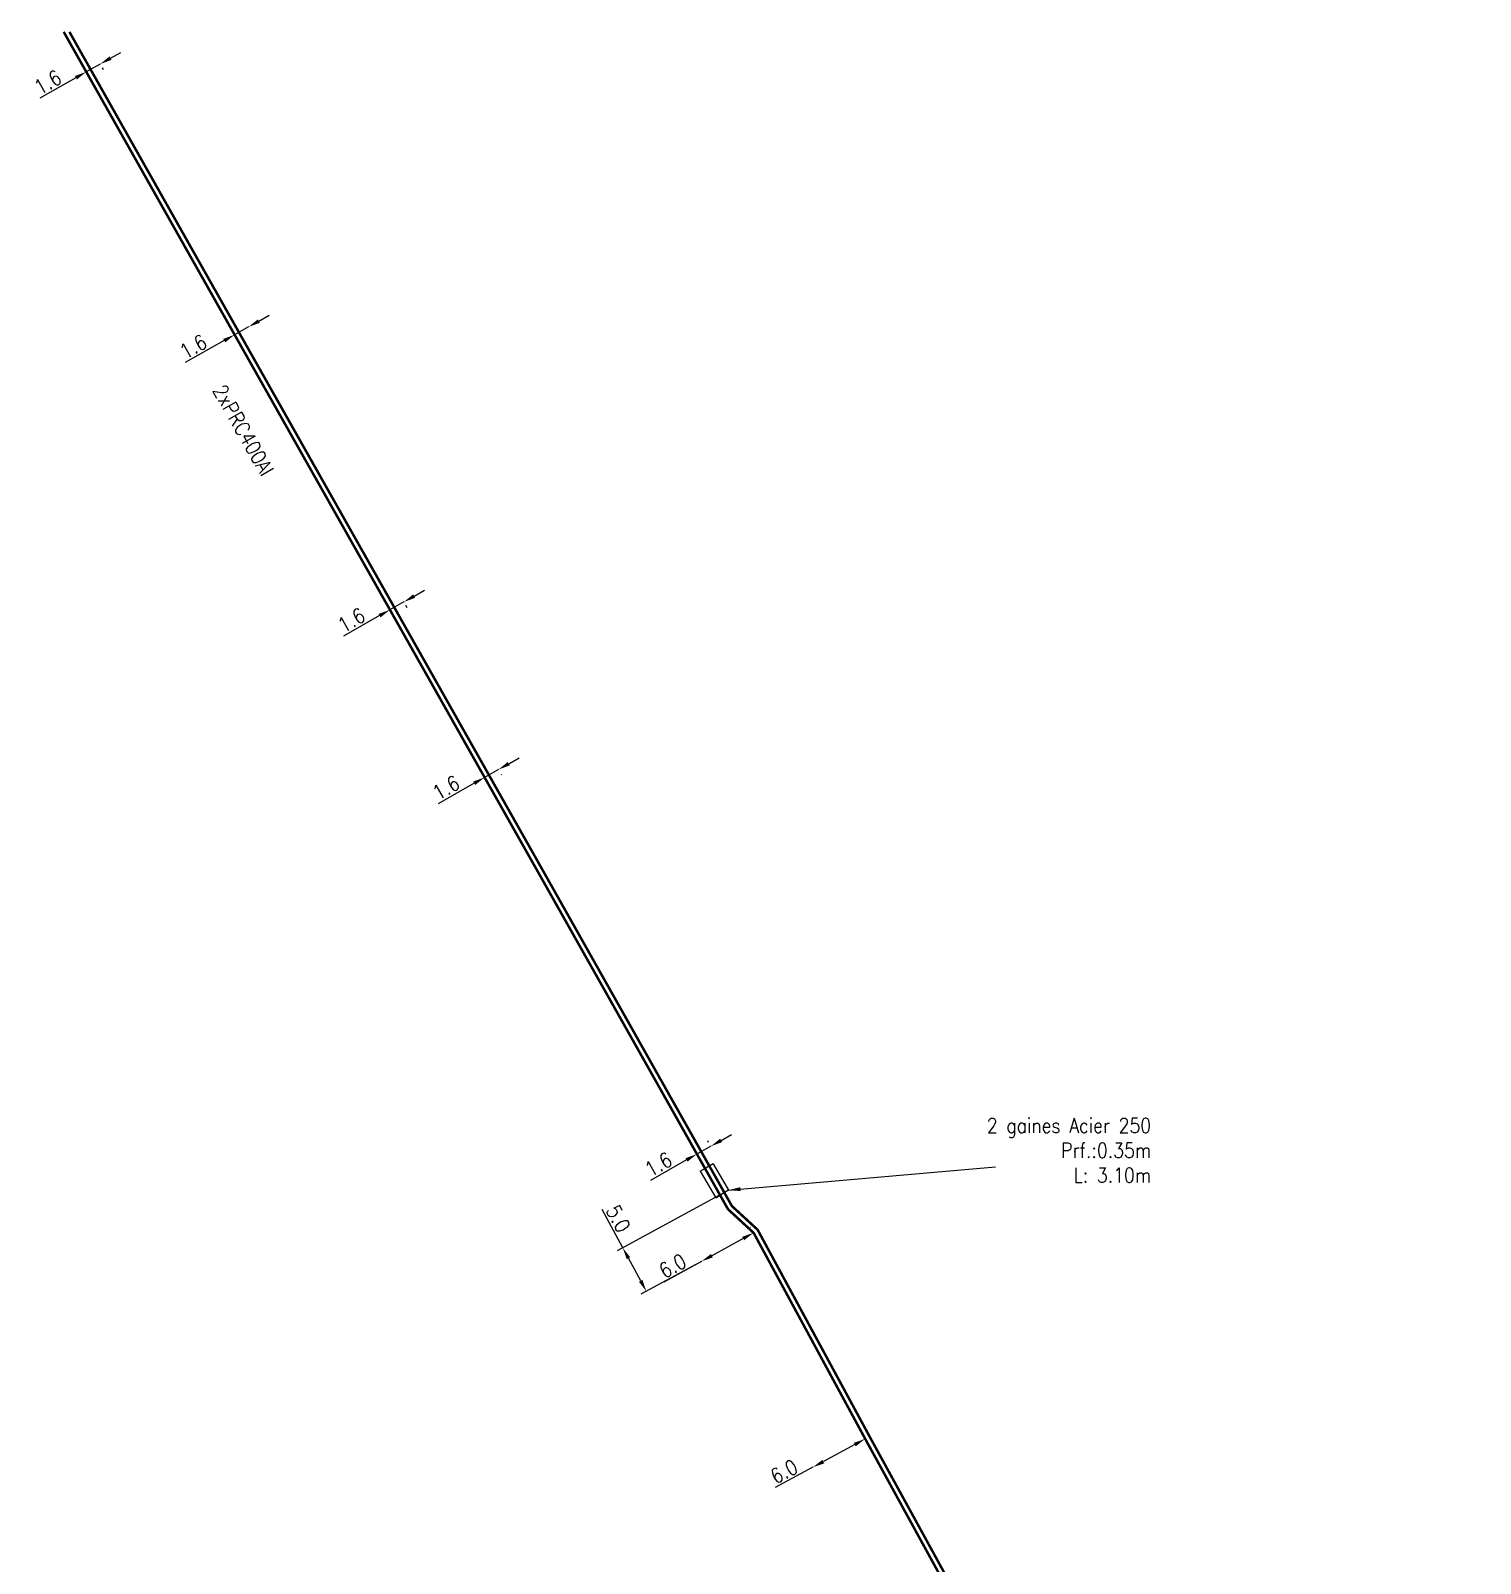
# Model space of a CAD drawing. Header units: millimetres. Extents: x 113457 to 114000, y 153000 to 154000.
# Drawn here: x 113456.6 to 113602.7, y 153845.7 to 154000.1 of the extents above; entities that cross this region are included whole.
import ezdxf
from ezdxf.enums import TextEntityAlignment as Align

# ---------------------------------------------------------------- set-up
doc = ezdxf.new("R2010")
doc.units = ezdxf.units.MM
doc.header["$PDMODE"] = 34
doc.layers.get('DEFPOINTS').update_dxf_attribs({"linetype": 'CONTINUOUS'})
doc.layers.add('M_130', color=3, linetype='M_ST_15')
doc.layers.add('M_400', color=7, linetype='CONTINUOUS')
doc.styles.get("Standard").update_dxf_attribs({"font": 'romans.shx', "width": 0.85})
doc.linetypes.add('M_ST_15', pattern='A,5,-0.3,["XX",Standard,S=1,R=0,X=0,Y=-0.5],-2.5', length=7.8)
doc.dimstyles.get("Standard").update_dxf_attribs({"dimtxt": 1.5, "dimasz": 1.2, "dimexe": 0.625, "dimexo": 0.625, "dimgap": 0.25, "dimtad": 1, "dimdec": 1, "dimzin": 0, "dimdsep": 46, "dimtxsty": 'Standard', "dimcen": -0.5, "dimadec": 0, "dimazin": 0, "dimtfac": 1, "dimtdec": 1, "dimtmove": 0, "dimatfit": 3, "dimfxl": 1, "dimtolj": 1, "dimtzin": 0, "dimarcsym": 0})

# ---------------------------------------------------------------- blocks, each defined once
blk = doc.blocks.new('*D82')
at = {"layer": 'DEFPOINTS', "color": 0, "linetype": 'Continuous', "transparency": 16777216}
for p in [(113540.7064274452, 153858.2714284851), (113535.4304422934, 153855.4141603127), (113535.4308, 153855.4135)]:
    blk.add_point(p, dxfattribs=at)
at = {"layer": 'M_130', "color": 0, "linetype": 'Continuous', "lineweight": -2, "transparency": 16777216}
for p, q in [((113540.408726562, 153858.8209730094), (113540.4083688554, 153858.8216333222)), ((113539.650944252, 153857.7005031022), (113536.48556778, 153855.9857460085)), ((113535.4304422934, 153855.4141603127), (113531.6401552031, 153853.3608747927)), ((113535.1330991168, 153855.9630445243), (113535.1327414103, 153855.963704837))]:
    blk.add_line(p, q, dxfattribs=at)
at = {"layer": 'M_130', "color": 0, "linetype": 'Continuous', "transparency": 16777216}
for points in [[(113539.5556799694, 153857.8763573499), (113539.7462085346, 153857.5246488544), (113540.7060697386, 153858.2720887979)], [(113536.3903034974, 153856.1616002562), (113536.5808320626, 153855.8098917607), (113535.4304422934, 153855.4141603127)]]:
    blk.add_solid(points, dxfattribs=at)
at = {"layer": 'M_130', "color": 0, "linetype": 'Continuous', "transparency": 16777216, "insert": (113532.5314145919, 153854.9809959437), "char_height": 1.5, "attachment_point": 5, "rotation": 28.445422020288557}
blk.add_mtext('\\A1;6.0', dxfattribs=at)
blk = doc.blocks.new('*D83')
at = {"layer": 'DEFPOINTS', "color": 0, "linetype": 'Continuous', "transparency": 16777216}
for p in [(113529.4651707337, 153879.0258350198), (113524.2006886428, 153876.1472199387), (113524.2052, 153876.139)]:
    blk.add_point(p, dxfattribs=at)
at = {"layer": 'M_130', "color": 0, "linetype": 'Continuous', "lineweight": -2, "transparency": 16777216}
for p, q in [((113529.1644633822, 153879.5737402021), (113529.159952025, 153879.5819601408)), ((113528.4086814264, 153878.4566968438), (113525.2526665928, 153876.7245780534)), ((113523.9044926486, 153876.6869051823), (113523.8999812914, 153876.695125121)), ((113524.2006886428, 153876.1472199387), (113520.4217083282, 153874.0731983778))]:
    blk.add_line(p, q, dxfattribs=at)
at = {"layer": 'M_130', "color": 0, "linetype": 'Continuous', "transparency": 16777216}
for points in [[(113528.312455074, 153878.6320265021), (113528.5049077789, 153878.2813671855), (113529.4606593764, 153879.0340549585)], [(113525.1564402404, 153876.8999077118), (113525.3488929453, 153876.5492483951), (113524.2006886428, 153876.1472199387)]]:
    blk.add_solid(points, dxfattribs=at)
at = {"layer": 'M_130', "color": 0, "linetype": 'Continuous', "transparency": 16777216, "insert": (113521.3040777482, 153875.6981783926), "char_height": 1.5, "attachment_point": 5, "rotation": 28.759345308156128}
blk.add_mtext('\\A1;6.0', dxfattribs=at)
blk = doc.blocks.new('*D84')
at = {"layer": 'DEFPOINTS', "color": 0, "linetype": 'Continuous', "transparency": 16777216}
for p in [(113525.1435280092, 153887.748483411), (113525.2377915949, 153887.581213611), (113523.8438919008, 153886.7956923557)]:
    blk.add_point(p, dxfattribs=at)
at = {"layer": 'M_130', "color": 0, "linetype": 'Continuous', "lineweight": -2, "transparency": 16777216}
for p, q in [((113526.1889527799, 153888.3376243525), (113527.2343775505, 153888.9267652939)), ((113523.5370476604, 153887.3401844237), (113523.4427840747, 153887.5074542238)), ((113525.1435280092, 153887.748483411), (113523.749628315, 153886.9629621557)), ((113524.9309473546, 153888.125705679), (113524.8366837689, 153888.292975479)), ((113522.7042035444, 153886.3738212142), (113519.0545509969, 153884.3170881061))]:
    blk.add_line(p, q, dxfattribs=at)
at = {"layer": 'M_130', "color": 0, "linetype": 'Continuous', "transparency": 16777216}
for points in [[(113526.090762623, 153888.5118618142), (113526.2871429368, 153888.1633868907), (113525.1435280092, 153887.748483411)], [(113522.6060133875, 153886.548058676), (113522.8023937013, 153886.1995837525), (113523.749628315, 153886.9629621557)]]:
    blk.add_solid(points, dxfattribs=at)
at = {"layer": 'M_130', "color": 0, "linetype": 'Continuous', "transparency": 16777216, "insert": (113519.8657141007, 153885.9220714983), "char_height": 1.5, "attachment_point": 5, "rotation": 29.403093058619678}
blk.add_mtext('\\A1;1.6', dxfattribs=at)
blk = doc.blocks.new('*D85')
at = {"layer": 'DEFPOINTS', "color": 0, "linetype": 'Continuous', "transparency": 16777216}
for p in [(113502.3131848064, 153924.9779062937), (113503.7062936784, 153925.7648276554), (113503.7464717702, 153925.6936992571)]:
    blk.add_point(p, dxfattribs=at)
at = {"layer": 'M_130', "color": 0, "linetype": 'Continuous', "lineweight": -2, "transparency": 16777216}
for p, q in [((113504.7913039224, 153926.2838905597), (113505.8361360745, 153926.8740818625)), ((113501.308530746, 153924.3165865926), (113497.6609470719, 153922.2561865984)), ((113503.7464717702, 153925.6936992571), (113502.3533628982, 153924.9067778953)), ((113502.6205761099, 153924.4337228811), (113502.6607542017, 153924.3625944828)), ((113504.0136849819, 153925.2206442428), (113504.0538630737, 153925.1495158445))]:
    blk.add_line(p, q, dxfattribs=at)
at = {"layer": 'M_130', "color": 0, "linetype": 'Continuous', "transparency": 16777216}
for points in [[(113504.6929387053, 153926.4580292518), (113504.8896691395, 153926.1097518677), (113503.7464717702, 153925.6936992571)], [(113501.2101655289, 153924.4907252847), (113501.4068959631, 153924.1424479006), (113502.3533628982, 153924.9067778953)]]:
    blk.add_solid(points, dxfattribs=at)
at = {"layer": 'M_130', "color": 0, "linetype": 'Continuous', "transparency": 16777216, "insert": (113498.4704967473, 153923.8619844044), "char_height": 1.5, "attachment_point": 5, "rotation": 29.460675702445904}
blk.add_mtext('\\A1;1.6', dxfattribs=at)
blk = doc.blocks.new('*D86')
at = {"layer": 'DEFPOINTS', "color": 0, "linetype": 'Continuous', "transparency": 16777216}
for p in [(113492.6880317957, 153942.0175830811), (113494.0811408817, 153942.8045045637), (113494.2115488803, 153942.5736396405)]:
    blk.add_point(p, dxfattribs=at)
at = {"layer": 'M_130', "color": 0, "linetype": 'Continuous', "lineweight": -2, "transparency": 16777216}
for p, q in [((113495.2563810325, 153943.1638309432), (113496.3012131846, 153943.7540222458)), ((113494.2115488803, 153942.5736396405), (113492.8184397943, 153941.7867181578)), ((113492.9954230992, 153941.4733996685), (113493.1258310978, 153941.2425347453)), ((113494.3885321852, 153942.2603211511), (113494.5189401837, 153942.0294562278)), ((113491.7736076421, 153941.1965268551), (113488.126023968, 153939.1361268609))]:
    blk.add_line(p, q, dxfattribs=at)
at = {"layer": 'M_130', "color": 0, "linetype": 'Continuous', "transparency": 16777216}
for points in [[(113495.1580158153, 153943.3379696352), (113495.3547462496, 153942.9896922511), (113494.2115488803, 153942.5736396405)], [(113491.675242425, 153941.3706655471), (113491.8719728592, 153941.0223881631), (113492.8184397943, 153941.7867181578)]]:
    blk.add_solid(points, dxfattribs=at)
at = {"layer": 'M_130', "color": 0, "linetype": 'Continuous', "transparency": 16777216, "insert": (113488.9355736434, 153940.7419246668), "char_height": 1.5, "attachment_point": 5, "rotation": 29.460675702928878}
blk.add_mtext('\\A1;1.6', dxfattribs=at)
blk = doc.blocks.new('*D87')
at = {"layer": 'DEFPOINTS', "color": 0, "linetype": 'Continuous', "transparency": 16777216}
for p in [(113477.1688306805, 153969.4916575928), (113478.5619401115, 153970.2785792703), (113478.5619401115, 153970.2785792703)]:
    blk.add_point(p, dxfattribs=at)
at = {"layer": 'M_130', "color": 0, "linetype": 'Continuous', "lineweight": -2, "transparency": 16777216}
for p, q in [((113479.6067722637, 153970.8687705729), (113480.6516044159, 153971.4589618756)), ((113478.5619401115, 153970.2785792703), (113477.1688306805, 153969.4916575928)), ((113476.1239985283, 153968.9014662901), (113472.1956039096, 153966.6824454335))]:
    blk.add_line(p, q, dxfattribs=at)
at = {"layer": 'M_130', "color": 0, "linetype": 'Continuous', "transparency": 16777216}
for points in [[(113479.5084070466, 153971.042909265), (113479.7051374809, 153970.6946318809), (113478.5619401115, 153970.2785792703)], [(113476.0256333112, 153969.0756049822), (113476.2223637454, 153968.7273275981), (113477.1688306805, 153969.4916575928)]]:
    blk.add_solid(points, dxfattribs=at)
at = {"layer": 'M_130', "color": 0, "linetype": 'Continuous', "transparency": 16777216, "insert": (113473.005153585, 153968.2882432394), "char_height": 1.5, "attachment_point": 5, "rotation": 29.46067570145052}
blk.add_mtext('\\A1;1.6', dxfattribs=at)
blk = doc.blocks.new('*D88')
at = {"layer": 'DEFPOINTS', "color": 0, "linetype": 'Continuous', "transparency": 16777216}
for p in [(113463.5218530887, 153996.9230202894), (113462.1283691538, 153996.136761794), (113463.6141358213, 153996.7594678366)]:
    blk.add_point(p, dxfattribs=at)
at = {"layer": 'M_130', "color": 0, "linetype": 'Continuous', "lineweight": -2, "transparency": 16777216}
for p, q in [((113464.6592487932, 153997.3491617199), (113465.7043617652, 153997.9388556031)), ((113461.1755389145, 153995.383515458), (113457.5269748786, 153993.3248519907)), ((113463.6141358213, 153996.7594678366), (113462.2206518864, 153995.9732093413)), ((113462.4355013846, 153995.5924321211), (113462.5277841172, 153995.4288796684)), ((113463.8289853195, 153996.3786906165), (113463.9212680522, 153996.2151381638))]:
    blk.add_line(p, q, dxfattribs=at)
at = {"layer": 'M_130', "color": 0, "linetype": 'Continuous', "transparency": 16777216}
for points in [[(113464.5609664794, 153997.5233472152), (113464.7575311071, 153997.1749762246), (113463.6141358213, 153996.7594678366)], [(113461.0772566006, 153995.5577009534), (113461.2738212284, 153995.2093299627), (113462.2206518864, 153995.9732093413)]]:
    blk.add_solid(points, dxfattribs=at)
at = {"layer": 'M_130', "color": 0, "linetype": 'Continuous', "transparency": 16777216, "insert": (113458.3372888412, 153994.9302642593), "char_height": 1.5, "attachment_point": 5, "rotation": 29.433402225885747}
blk.add_mtext('\\A1;1.6', dxfattribs=at)
blk = doc.blocks.new('*D90')
at = {"layer": 'DEFPOINTS', "color": 0, "linetype": 'Continuous', "transparency": 16777216}
for p in [(113526.5141126856, 153883.0758440183), (113524.2052, 153876.139), (113518.6555379257, 153873.1331238289)]:
    blk.add_point(p, dxfattribs=at)
at = {"layer": 'M_130', "color": 0, "linetype": 'Continuous', "lineweight": -2, "transparency": 16777216}
for p, q in [((113525.9645472945, 153882.7781816577), (113515.7246942277, 153877.2319466046)), ((113516.2742596188, 153877.5296089652), (113514.1923240224, 153881.3734263292)), ((113518.0840261934, 153874.1882893797), (113516.8457713512, 153876.4744434143)), ((113523.6556346089, 153875.8413376394), (113518.1059725346, 153872.8354614683))]:
    blk.add_line(p, q, dxfattribs=at)
at = {"layer": 'M_130', "color": 0, "linetype": 'Continuous', "transparency": 16777216}
for points in [[(113517.0216322763, 153876.5696953697), (113516.669910426, 153876.3791914589), (113516.2742596188, 153877.5296089652)], [(113518.2598871185, 153874.2835413351), (113517.9081652682, 153874.0930374243), (113518.6555379257, 153873.1331238289)]]:
    blk.add_solid(points, dxfattribs=at)
at = {"layer": 'M_130', "color": 0, "linetype": 'Continuous', "transparency": 16777216, "insert": (113515.8268405802, 153880.4553601996), "char_height": 1.5, "attachment_point": 5, "rotation": 298.441405713128}
blk.add_mtext('\\A1;5.0', dxfattribs=at)

msp = doc.modelspace()

# ---------------------------------------------------------------- linework, layer by layer
at = {"layer": 'M_130', "const_width": 0.25, "flags": 128}
for points in [[(113459.9485752589, 154000), (113460.3922157745, 153999.213741955), (113462.2206518864, 153995.9732093413), (113471.5497372662, 153979.4392953614), (113477.1688306805, 153969.4916575928), (113492.8184397943, 153941.7867181579), (113502.3533628982, 153924.9067778953), (113508.0343509643, 153914.8495663007), (113523.749628315, 153886.9629621557), (113526.8805998667, 153881.4070841205), (113529.4651707336, 153879.0258350198), (113540.7064274452, 153858.2714284851), (113549.7269784302, 153841.822401508), (113565.7665934952, 153812.0525749681), (113572.045595058, 153800.1454700378), (113577.6850588194, 153789.9235280614), (113586.8903662905, 153773.4478283081), (113590.9242026389, 153766.0716193495), (113594.6970250665, 153759.2050064294), (113599.553271548, 153748.1827346882), (113601.8517134524, 153743.4878260041)], [(113460.5226767405, 154000), (113460.8276788556, 153999.4594489045), (113472.4824386473, 153978.804727491), (113508.469821265, 153915.0952605831), (113527.2774424234, 153881.7213229523), (113529.8651804944, 153879.3371558036), (113541.1454590304, 153858.510704405), (113550.1662747216, 153842.0611947346), (113566.2072088965, 153812.2889200643), (113572.4856674748, 153800.3828695623), (113578.1222039936, 153790.1662334281), (113587.3285793859, 153773.6885988229), (113591.3640336123, 153766.3094310535), (113595.1573753639, 153759.4054843858), (113600.0546480792, 153748.2957456403), (113600.0170252028, 153748.3725959487)]]:
    msp.add_lwpolyline(points, dxfattribs=at)
at = {"layer": 'M_400', "color": 7, "linetype": 'CONTINUOUS'}
for p, q in [((113525.37698720694, 153885.99084646272), (113524.73080291547, 153885.61012890143)), ((113525.37698720694, 153885.99084646272), (113526.94490221325, 153883.32965572583)), ((113524.08461862401, 153885.22941134017), (113524.73080291547, 153885.61012890143)), ((113524.08461862401, 153885.22941134017), (113525.65253363032, 153882.56822060328)), ((113525.65253363032, 153882.56822060328), (113526.29871792177, 153882.94893816457)), ((113526.94490221325, 153883.32965572583), (113526.29871792177, 153882.94893816457))]:
    msp.add_line(p, q, dxfattribs=at)

# ---------------------------------------------------------------- texts
at = {"layer": 'M_130', "linetype": 'Continuous', "width": 0.85}
msp.add_text('2xPRC400Al', height=1.5, rotation=299.6200164805795, dxfattribs=at).set_placement((113478.0443606838, 153959.8637489164), align=Align.MIDDLE_CENTER)
at = {"layer": 'M_400', "linetype": 'Continuous', "insert": (113569.5148028168, 153884.0890205748), "char_height": 1.5, "attachment_point": 9}
msp.add_mtext('2 gaines Acier 250\\PPrf.:0.35m\\PL: 3.10m', dxfattribs=at)

# ---------------------------------------------------------------- dimensions: what is measured, and where the dimension line sits
at = {"layer": 'M_130', "linetype": 'Continuous'}
for base, p1, p2, angle, picture, middle, dimtype in [((113463.6141358213, 153996.7594678366), (113462.1283691538, 153996.136761794), (113463.5218530887, 153996.9230202894), 29.433402225885747, '*D88', (113458.8287004106, 153994.0593367827), 161), ((113478.5619401115, 153970.2785792703), (113477.1688306805, 153969.4916575928), (113478.5619401115, 153970.2785792703), 29.46067570338313, '*D87', (113473.4969796706, 153967.4175497792), 161), ((113494.2115488803, 153942.5736396405), (113492.6880317957, 153942.0175830811), (113494.0811408817, 153942.8045045637), 29.460675703323737, '*D86', (113489.427399729, 153939.8712312067), 161), ((113503.7464717702, 153925.6936992571), (113502.3131848064, 153924.9779062937), (113503.7062936784, 153925.7648276554), 29.46067570167702, '*D85', (113498.9623228328, 153922.9912909442), 161), ((113525.1435280092, 153887.748483411), (113523.8438919007, 153886.7956923557), (113525.2377915949, 153887.581213611), 29.403093059271793, '*D84', (113520.3566648853, 153885.0508841894), 161), ((113518.6555379257, 153873.1331238289), (113526.5141126856, 153883.0758440183), (113524.2052000001, 153876.139), 118.441405713128, '*D90', (113514.9475359545, 153879.9791004226), 160), ((113524.2006886428, 153876.1472199387), (113529.4651707336, 153879.0258350198), (113524.2052, 153876.139), 208.75934530835667, '*D83', (113521.7852095105, 153874.8215301009), 161), ((113535.4304422934, 153855.4141603127), (113540.7064274452, 153858.2714284851), (113535.4308, 153855.4135), 208.4454220199118, '*D82', (113533.007736005, 153854.1017247048), 161)]:
    dim = msp.add_linear_dim(base=base, p1=p1, p2=p2, angle=angle, dimstyle='Standard', dxfattribs=at)
    dim.commit()
    dim.dimension.update_dxf_attribs({"geometry": picture, "text_midpoint": middle, "dimtype": dimtype})

# ---------------------------------------------------------------- leaders
at = {"layer": 'M_400', "linetype": 'Continuous', "annotation_type": 0, "has_hookline": 1, "hookline_direction": 0, "text_width": 18.94285714285713}
msp.add_leader([(113526.9449022133, 153883.3296557258), (113553.8436971011, 153885.6619088918)], dimstyle='Standard', override={"dimgap": 0.25, "dimtad": 0}, dxfattribs=at)

doc.saveas('drawing.dxf')
